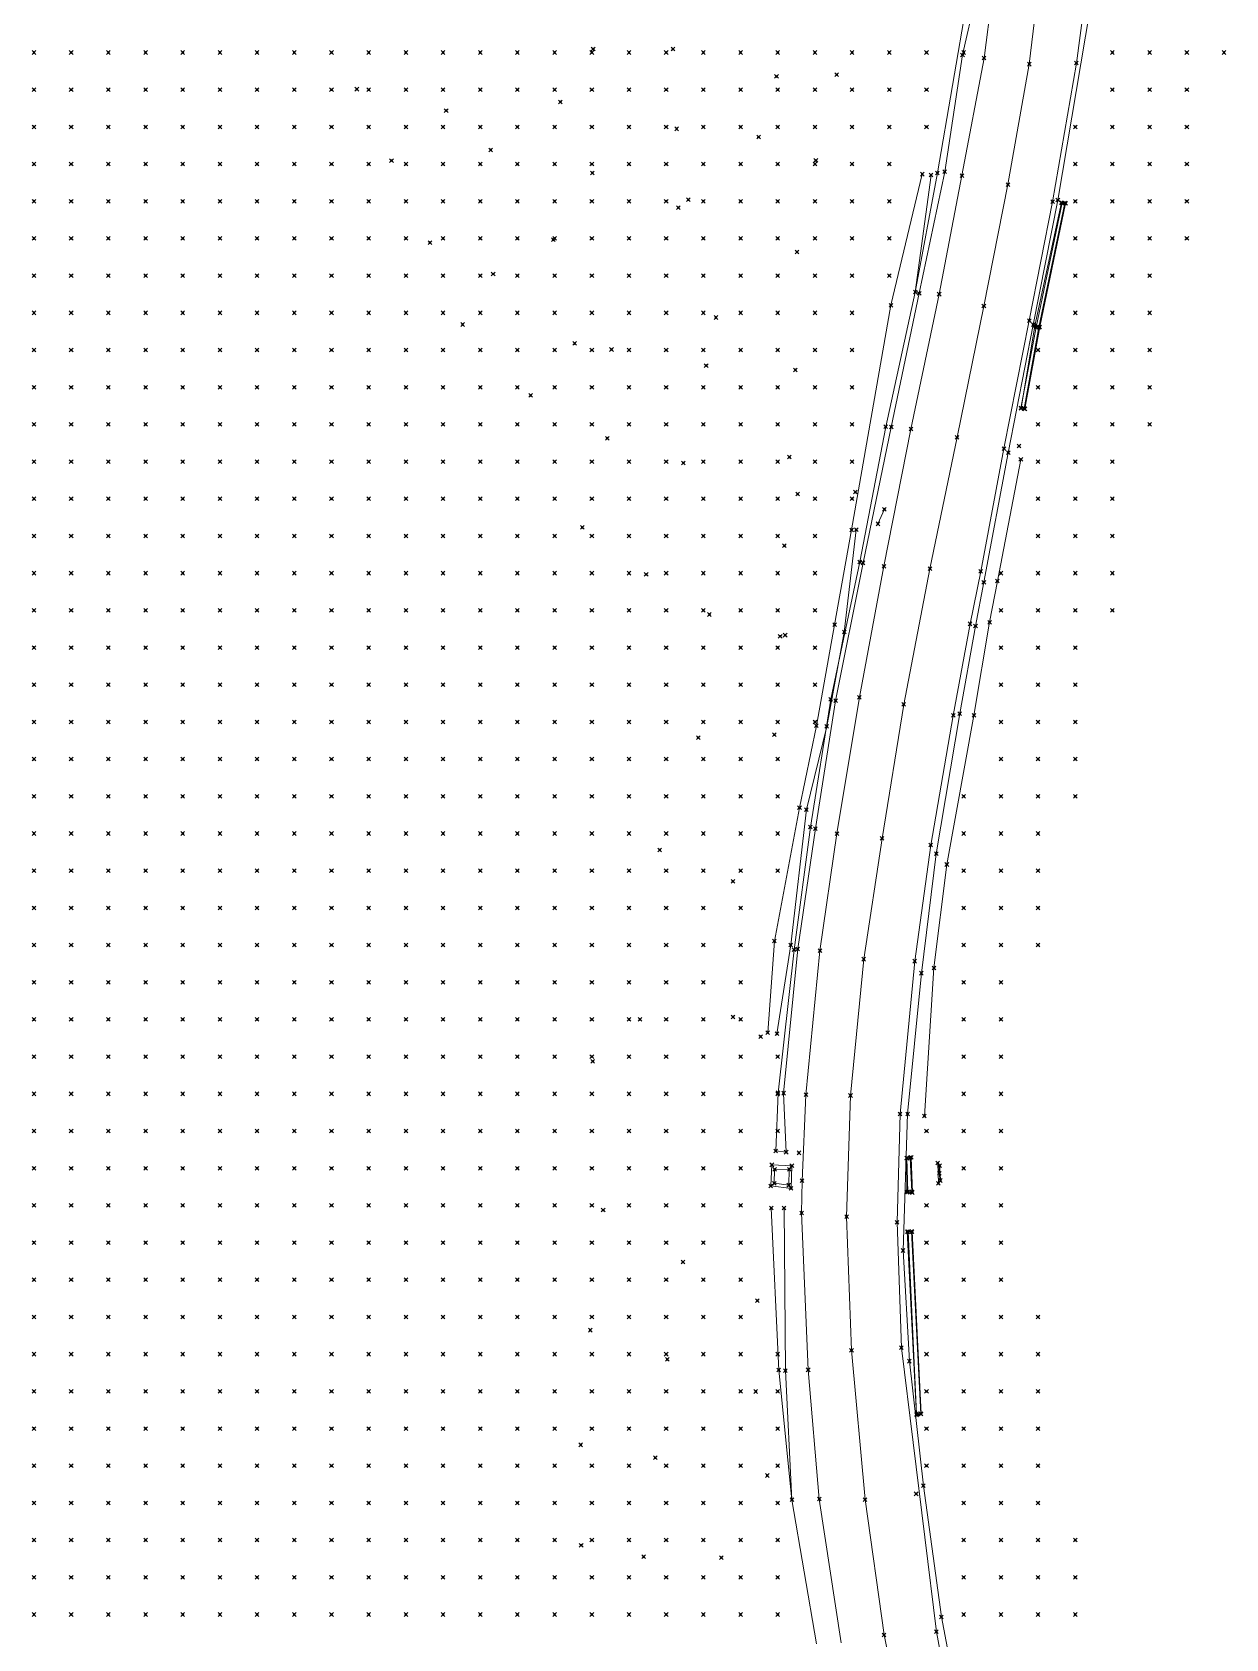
# Model space of a CAD drawing. Header units: metres. Extents: x 441556 to 446409, y 432338 to 461058.
# Drawn here: x 442328.8 to 442425.1, y 456921.1 to 457050.7 of the extents above; entities that cross this region are included whole.
import ezdxf

# ---------------------------------------------------------------- set-up
doc = ezdxf.new("R2010")
doc.units = ezdxf.units.M
doc.header["$MEASUREMENT"] = 0
doc.header["$PDMODE"] = 35
doc.header["$PDSIZE"] = 0.15
for name, color, linetype, lineweight in [('DTM-BRE-RevN_GRP_ CAROSABIL', 2, 'Continuous', 0), ('DTM-BRE-RevN_GRP_AX', 2, 'Continuous', 0), ('DTM-BRE-RevN_GRP_CAMERA CADERE JOS', 2, 'Continuous', 0), ('DTM-BRE-RevN_GRP_CAMERA CADERE SUS', 2, 'Continuous', 0), ('DTM-BRE-RevN_GRP_CANAL', 2, 'Continuous', 0), ('DTM-BRE-RevN_GRP_PARAPET BETON_JOS', 2, 'Continuous', 0), ('DTM-BRE-RevN_GRP_PARAPET BETON_SUS', 2, 'Continuous', 0), ('DTM-BRE-RevN_GRP_PARAPET METALIC', 2, 'Continuous', 0), ('DTM-BRE-RevN_GRP_TALUZ JOS', 2, 'Continuous', 0), ('DTM-BRE-RevN_GRP_TALUZ SUS', 2, 'Continuous', 0), ('DTM-BRE-RevN_YP_RevK_0YP', 1, 'Continuous', 0), ('DTM-BRE-RevN_YP_RevN', 1, 'Continuous', 30), ('DTM-NOK-RevN_LIDAR_co_lidar', 91, 'Continuous', 0), ('DTM-NOK-RevN_RTK', 32, 'Continuous', 0)]:
    doc.layers.add(name, color=color, linetype=linetype, lineweight=lineweight)

msp = doc.modelspace()

# ---------------------------------------------------------------- linework, layer by layer
at = {"layer": 'DTM-BRE-RevN_GRP_ CAROSABIL'}
for p, q in [((442407.035, 457060.173, 363.863), (442405.555, 457048.595, 363.985)), ((442413.608, 457052.63, 364.112), (442413.007, 457048.192, 364.123)), ((442405.555, 457048.595, 363.985), (442403.768, 457039.116, 363.82)), ((442413.007, 457048.192, 364.123), (442411.08, 457037.004, 364.096)), ((442403.768, 457039.116, 363.82), (442401.932, 457029.55, 363.803)), ((442411.08, 457037.004, 364.096), (442409.195, 457027.42, 364.011)), ((442401.932, 457029.55, 363.803), (442399.657, 457018.667, 364.005)), ((442409.195, 457027.42, 364.011), (442407.161, 457017.102, 363.965)), ((442399.657, 457018.667, 364.005), (442397.478, 457007.606, 363.967)), ((442407.161, 457017.102, 363.965), (442405.286, 457007.188, 363.952)), ((442397.478, 457007.606, 363.967), (442395.498, 456997.038, 363.975)), ((442405.286, 457007.188, 363.952), (442404.428, 457002.962, 363.835)), ((442404.428, 457002.962, 363.835), (442403.076, 456995.579, 363.779)), ((442395.498, 456997.038, 363.975), (442393.689, 456986.049, 364.002)), ((442403.076, 456995.579, 363.779), (442401.258, 456985.118, 363.756)), ((442393.689, 456986.049, 364.002), (442392.319, 456976.596, 364.057)), ((442401.258, 456985.118, 363.756), (442399.964, 456975.757, 363.751)), ((442392.319, 456976.596, 364.057), (442391.193, 456964.983, 364.185)), ((442399.964, 456975.757, 363.751), (442398.784, 456963.444, 363.482)), ((442391.193, 456964.983, 364.185), (442390.88, 456958.05, 364.202)), ((442398.784, 456963.444, 363.482), (442398.543, 456954.697, 363.734)), ((442390.88, 456958.05, 364.202), (442390.841, 456955.452, 364.176)), ((442390.841, 456955.452, 364.176), (442391.368, 456942.799, 364.227)), ((442398.543, 456954.697, 363.734), (442398.886, 456944.58, 363.835)), ((442398.886, 456944.58, 363.835), (442401.706, 456921.683, 363.853)), ((442391.368, 456942.799, 364.227), (442392.264, 456932.375, 364.224)), ((442392.264, 456932.375, 364.224), (442394.021, 456920.785, 364.22)), ((442401.706, 456921.683, 363.853), (442403.515, 456912.19, 363.972))]:
    msp.add_line(p, q, dxfattribs=at)
at = {"layer": 'DTM-BRE-RevN_GRP_AX'}
for p, q in [((442409.197, 457048.099, 364.135), (442410.65, 457060.142, 364.136)), ((442407.481, 457038.385, 363.94), (442409.197, 457048.099, 364.135)), ((442405.535, 457028.591, 363.943), (442407.481, 457038.385, 363.94)), ((442403.38, 457018.005, 363.985), (442405.535, 457028.591, 363.943)), ((442401.192, 457007.403, 363.909), (442403.38, 457018.005, 363.985)), ((442399.075, 456996.463, 363.866), (442401.192, 457007.403, 363.909)), ((442397.329, 456985.662, 363.856), (442399.075, 456996.463, 363.866)), ((442395.852, 456975.919, 363.971), (442397.329, 456985.662, 363.856)), ((442394.781, 456964.927, 363.99), (442395.852, 456975.919, 363.971)), ((442394.464, 456955.142, 363.997), (442394.781, 456964.927, 363.99)), ((442394.864, 456944.382, 364.022), (442394.464, 456955.142, 363.997)), ((442395.955, 456932.332, 364.105), (442394.864, 456944.382, 364.022)), ((442397.486, 456921.422, 364.096), (442395.955, 456932.332, 364.105)), ((442399.599, 456911.29, 364.085), (442397.486, 456921.422, 364.096))]:
    msp.add_line(p, q, dxfattribs=at)
at = {"layer": 'DTM-BRE-RevN_GRP_CAMERA CADERE JOS'}
for p, q in [((442388.663, 456958.961, 361.214), (442388.638, 456957.85, 361.198)), ((442389.84, 456958.972, 361.231), (442388.663, 456958.961, 361.214)), ((442389.797, 456957.694, 361.21), (442389.84, 456958.972, 361.231)), ((442388.638, 456957.85, 361.198), (442389.797, 456957.694, 361.21))]:
    msp.add_line(p, q, dxfattribs=at)
at = {"layer": 'DTM-BRE-RevN_GRP_CAMERA CADERE SUS'}
for p, q in [((442388.353, 456957.632, 363.98), (442388.438, 456959.335, 363.91)), ((442388.438, 456959.335, 363.91), (442390.052, 456959.262, 364.067)), ((442390.052, 456959.262, 364.067), (442389.991, 456957.433, 364.048)), ((442389.991, 456957.433, 364.048), (442388.353, 456957.632, 363.98))]:
    msp.add_line(p, q, dxfattribs=at)
at = {"layer": 'DTM-BRE-RevN_GRP_CANAL'}
msp.add_line((442401.823, 456959.472, 362.442), (442401.87, 456957.836, 362.484), dxfattribs=at)
at = {"layer": 'DTM-BRE-RevN_GRP_PARAPET BETON_JOS'}
for p, q in [((442409.649, 457027.002, 364.124), (442411.789, 457036.934, 364.166)), ((442412.133, 457036.873, 364.244), (442410.049, 457026.907, 364.015)), ((442411.789, 457036.934, 364.166), (442412.133, 457036.873, 364.244)), ((442408.536, 457020.344, 363.989), (442409.649, 457027.002, 364.124)), ((442410.049, 457026.907, 364.015), (442408.845, 457020.302, 363.865)), ((442408.845, 457020.302, 363.865), (442408.536, 457020.344, 363.989)), ((442399.675, 456959.932, 363.465), (442399.31, 456959.884, 363.527)), ((442399.31, 456959.884, 363.527), (442399.327, 456957.117, 363.666)), ((442399.773, 456957.101, 363.212), (442399.675, 456959.932, 363.465)), ((442399.327, 456957.117, 363.666), (442399.773, 456957.101, 363.212)), ((442399.752, 456953.948, 363.525), (442399.358, 456953.949, 363.834)), ((442399.358, 456953.949, 363.834), (442400.117, 456939.156, 363.867)), ((442400.474, 456939.244, 363.916), (442399.752, 456953.948, 363.525)), ((442400.117, 456939.156, 363.867), (442400.474, 456939.244, 363.916))]:
    msp.add_line(p, q, dxfattribs=at)
at = {"layer": 'DTM-BRE-RevN_GRP_PARAPET BETON_SUS'}
for p, q in [((442411.841, 457036.914, 364.448), (442409.755, 457026.879, 364.351)), ((442409.973, 457026.88, 364.317), (442412.059, 457036.898, 364.435)), ((442412.059, 457036.898, 364.435), (442411.841, 457036.914, 364.448)), ((442409.755, 457026.879, 364.351), (442408.524, 457020.362, 364.166)), ((442408.791, 457020.317, 364.162), (442409.973, 457026.88, 364.317)), ((442408.524, 457020.362, 364.166), (442408.791, 457020.317, 364.162)), ((442399.324, 456959.869, 364.077), (442399.588, 456959.901, 364.018)), ((442399.398, 456957.151, 364.119), (442399.324, 456959.869, 364.077)), ((442399.588, 456959.901, 364.018), (442399.721, 456957.179, 364.17)), ((442399.721, 456957.179, 364.17), (442399.398, 456957.151, 364.119)), ((442399.708, 456953.958, 364.049), (442399.439, 456953.93, 364.107)), ((442399.439, 456953.93, 364.107), (442400.108, 456939.25, 364.075)), ((442400.454, 456939.251, 364.079), (442399.708, 456953.958, 364.049)), ((442400.108, 456939.25, 364.075), (442400.454, 456939.251, 364.079))]:
    msp.add_line(p, q, dxfattribs=at)
at = {"layer": 'DTM-BRE-RevN_GRP_PARAPET METALIC'}
for p, q in [((442414.101, 457052.595, 364.076), (442411.506, 457037.138, 364.115)), ((442411.506, 457037.138, 364.115), (442409.519, 457027.09, 364.033)), ((442409.519, 457027.09, 364.033), (442407.502, 457016.766, 363.98)), ((442407.502, 457016.766, 363.98), (442405.536, 457006.312, 363.91)), ((442405.536, 457006.312, 363.91), (442404.865, 457002.786, 363.849)), ((442404.865, 457002.786, 363.849), (442403.59, 456995.72, 363.764)), ((442403.59, 456995.72, 363.764), (442401.697, 456984.421, 363.663)), ((442401.697, 456984.421, 363.663), (442400.499, 456974.791, 363.689)), ((442400.499, 456974.791, 363.689), (442399.385, 456963.442, 363.544)), ((442399.385, 456963.442, 363.544), (442399.018, 456952.425, 363.729)), ((442399.018, 456952.425, 363.729), (442399.528, 456943.5, 363.812)), ((442399.528, 456943.5, 363.812), (442400.657, 456933.451, 363.936)), ((442400.657, 456933.451, 363.936), (442402.11, 456922.871, 363.961)), ((442402.11, 456922.871, 363.961), (442405.898, 456903.23, 363.888))]:
    msp.add_line(p, q, dxfattribs=at)
at = {"layer": 'DTM-BRE-RevN_GRP_TALUZ JOS'}
for p, q in [((442396.995, 457011.031, 363.509), (442397.521, 457012.209, 363.42)), ((442394.278, 457002.302, 363.943), (442395.247, 457010.556, 364.089)), ((442392.871, 456994.691, 363.756), (442394.278, 457002.302, 363.943)), ((442391.227, 456987.983, 364.019), (442392.871, 456994.691, 363.756)), ((442389.967, 456977.064, 364.044), (442391.227, 456987.983, 364.019)), ((442388.854, 456969.902, 364.169), (442389.967, 456977.064, 364.044))]:
    msp.add_line(p, q, dxfattribs=at)
at = {"layer": 'DTM-BRE-RevN_GRP_TALUZ SUS'}
for p, q in [((442400.575, 457039.23, 364.68), (442398.042, 457028.655, 364.796)), ((442398.042, 457028.655, 364.796), (442394.866, 457010.539, 364.594)), ((442406.635, 457006.417, 363.782), (442408.52, 457016.224, 363.895)), ((442394.866, 457010.539, 364.594), (442393.498, 457002.891, 364.533)), ((442405.998, 457003.09, 364.109), (442406.635, 457006.417, 363.782)), ((442393.498, 457002.891, 364.533), (442392.032, 456994.743, 364.746)), ((442404.739, 456995.582, 363.708), (442405.998, 457003.09, 364.109)), ((442402.553, 456983.553, 363.62), (442404.739, 456995.582, 363.708)), ((442392.032, 456994.743, 364.746), (442390.668, 456988.127, 364.614)), ((442390.668, 456988.127, 364.614), (442388.645, 456977.383, 364.758)), ((442401.516, 456975.216, 363.562), (442402.553, 456983.553, 363.62)), ((442388.645, 456977.383, 364.758), (442388.102, 456969.999, 364.714)), ((442400.747, 456963.268, 363.526), (442401.516, 456975.216, 363.562))]:
    msp.add_line(p, q, dxfattribs=at)
at = {"layer": 'DTM-BRE-RevN_YP_RevK_0YP'}
for p, q in [((442401.795, 457039.329, 363.835), (442404.379, 457054.304, 364.319)), ((442405.069, 457054.325, 363.551), (442403.814, 457048.84, 363.881)), ((442403.814, 457048.84, 363.881), (442402.38, 457039.425, 363.19)), ((442400.007, 457029.725, 364.119), (442401.795, 457039.329, 363.835)), ((442400.007, 457029.725, 364.119), (442401.278, 457039.157, 364.017)), ((442402.38, 457039.425, 363.19), (442400.32, 457029.623, 363.539)), ((442397.622, 457018.854, 364.123), (442400.007, 457029.725, 364.119)), ((442400.32, 457029.623, 363.539), (442398.073, 457018.831, 363.613)), ((442395.528, 457007.955, 364.132), (442397.622, 457018.854, 364.123)), ((442398.073, 457018.831, 363.613), (442395.793, 457007.884, 363.636)), ((442393.193, 456996.879, 364.261), (442395.528, 457007.955, 364.132)), ((442395.793, 457007.884, 363.636), (442393.579, 456996.757, 363.633)), ((442391.543, 456986.576, 363.997), (442393.193, 456996.879, 364.261)), ((442393.579, 456996.757, 363.633), (442391.952, 456986.454, 363.537)), ((442390.232, 456976.676, 364.047), (442391.543, 456986.576, 363.997)), ((442391.952, 456986.454, 363.537), (442390.525, 456976.746, 363.665)), ((442388.945, 456965.152, 364.02), (442390.232, 456976.676, 364.047)), ((442390.525, 456976.746, 363.665), (442389.385, 456965.111, 363.512)), ((442388.75, 456960.452, 363.707), (442388.945, 456965.152, 364.02)), ((442389.385, 456965.111, 363.512), (442389.592, 456960.357, 363.452)), ((442389.592, 456960.357, 363.452), (442388.75, 456960.452, 363.707)), ((442388.991, 456942.785, 364.074), (442388.388, 456955.848, 363.599)), ((442389.42, 456955.842, 363.344), (442389.534, 456942.739, 363.685)), ((442390.056, 456932.322, 364.101), (442388.991, 456942.785, 364.074)), ((442389.534, 456942.739, 363.685), (442390.056, 456932.322, 364.101)), ((442390.056, 456932.322, 364.101), (442392.034, 456920.705, 364.28))]:
    msp.add_line(p, q, dxfattribs=at)
at = {"layer": 'DTM-BRE-RevN_YP_RevN', "elevation": 360.154, "flags": 128}
msp.add_lwpolyline([(442401.964, 456959.267), (442401.947, 456958.645), (442402.029, 456958.069)], dxfattribs=at)
at = {"layer": 'DTM-NOK-RevN_LIDAR_co_lidar'}
for p in [(442328.928, 457049.041, 387.963), (442331.928, 457049.041, 386.636), (442334.927, 457049.041, 385.709), (442337.926, 457049.041, 385.001), (442340.926, 457049.041, 384.124), (442343.925, 457049.041, 383.403), (442346.924, 457049.041, 382.799), (442349.924, 457049.041, 381.93), (442352.923, 457049.041, 380.797), (442355.922, 457049.041, 380.097), (442358.922, 457049.041, 379.243), (442361.921, 457049.041, 378.422), (442364.921, 457049.041, 377.562), (442367.92, 457049.041, 376.635), (442370.919, 457049.041, 375.868), (442373.919, 457049.041, 375.233), (442376.918, 457049.041, 374.577), (442379.917, 457049.041, 373.822), (442382.917, 457049.041, 372.999), (442385.916, 457049.041, 372.112), (442388.915, 457049.041, 371.06), (442391.915, 457049.041, 370.097), (442394.914, 457049.041, 369.36), (442397.913, 457049.041, 368.259), (442400.913, 457049.041, 366.239), (442403.912, 457049.041, 364.414), (442415.909, 457049.041, 363.253), (442418.909, 457049.041, 361.226), (442421.908, 457049.041, 359.871), (442424.907, 457049.041, 359.567), (442328.928, 457046.042, 388.455), (442331.928, 457046.042, 386.454), (442334.927, 457046.042, 385.507), (442337.926, 457046.042, 384.597), (442340.926, 457046.042, 383.738), (442343.925, 457046.042, 382.991), (442346.924, 457046.042, 382.448), (442349.924, 457046.042, 381.581), (442352.923, 457046.042, 380.595), (442355.922, 457046.042, 379.738), (442358.922, 457046.042, 378.897), (442361.921, 457046.042, 378.179), (442364.921, 457046.042, 377.384), (442367.92, 457046.042, 376.448), (442370.919, 457046.042, 375.616), (442373.919, 457046.042, 374.906), (442376.918, 457046.042, 374.258), (442379.917, 457046.042, 373.55), (442382.917, 457046.042, 372.656), (442385.916, 457046.042, 371.713), (442388.915, 457046.042, 370.803), (442391.915, 457046.042, 369.854), (442394.914, 457046.042, 368.929), (442397.913, 457046.042, 367.63), (442400.913, 457046.042, 365.739), (442415.909, 457046.042, 363.025), (442418.909, 457046.042, 361.275), (442421.908, 457046.042, 359.668), (442328.928, 457043.043, 388.42), (442331.928, 457043.043, 386.591), (442334.927, 457043.043, 385.404), (442337.926, 457043.043, 384.251), (442340.926, 457043.043, 383.258), (442343.925, 457043.043, 382.411), (442346.924, 457043.043, 382), (442349.924, 457043.043, 381.345), (442352.923, 457043.043, 380.471), (442355.922, 457043.043, 379.564), (442358.922, 457043.043, 378.685), (442361.921, 457043.043, 377.937), (442364.921, 457043.043, 377.145), (442367.92, 457043.043, 376.296), (442370.919, 457043.043, 375.496), (442373.919, 457043.043, 374.762), (442376.918, 457043.043, 374.06), (442379.917, 457043.043, 373.242), (442382.917, 457043.043, 372.276), (442385.916, 457043.043, 371.391), (442388.915, 457043.043, 370.594), (442391.915, 457043.043, 369.666), (442394.914, 457043.043, 368.509), (442397.913, 457043.043, 366.991), (442400.913, 457043.043, 365.194), (442412.91, 457043.043, 364.237), (442415.909, 457043.043, 362.849), (442418.909, 457043.043, 361.222), (442421.908, 457043.043, 359.477), (442328.928, 457040.043, 388.804), (442331.928, 457040.043, 386.682), (442334.927, 457040.043, 385.201), (442337.926, 457040.043, 383.943), (442340.926, 457040.043, 382.914), (442343.925, 457040.043, 382.029), (442346.924, 457040.043, 381.486), (442349.924, 457040.043, 380.904), (442352.923, 457040.043, 380.126), (442355.922, 457040.043, 379.302), (442358.922, 457040.043, 378.447), (442361.921, 457040.043, 377.649), (442364.921, 457040.043, 376.843), (442367.92, 457040.043, 376.084), (442370.919, 457040.043, 375.364), (442373.919, 457040.043, 374.626), (442376.918, 457040.043, 373.857), (442379.917, 457040.043, 372.994), (442382.917, 457040.043, 372.12), (442385.916, 457040.043, 371.294), (442388.915, 457040.043, 370.363), (442391.915, 457040.043, 369.424), (442394.914, 457040.043, 368.164), (442397.913, 457040.043, 366.527), (442412.91, 457040.043, 364.205), (442415.909, 457040.043, 362.856), (442418.909, 457040.043, 361.109), (442421.908, 457040.043, 359.341), (442328.928, 457037.044, 389.345), (442331.928, 457037.044, 387.168), (442334.927, 457037.044, 385.081), (442337.926, 457037.044, 383.74), (442340.926, 457037.044, 382.753), (442343.925, 457037.044, 381.776), (442346.924, 457037.044, 381.019), (442349.924, 457037.044, 380.378), (442352.923, 457037.044, 379.619), (442355.922, 457037.044, 378.802), (442358.922, 457037.044, 378.084), (442361.921, 457037.044, 377.315), (442364.921, 457037.044, 376.535), (442367.92, 457037.044, 375.826), (442370.919, 457037.044, 375.145), (442373.919, 457037.044, 374.39), (442376.918, 457037.044, 373.579), (442379.917, 457037.044, 372.757), (442382.917, 457037.044, 371.985), (442385.916, 457037.044, 371.218), (442388.915, 457037.044, 370.298), (442391.915, 457037.044, 369.342), (442394.914, 457037.044, 368.133), (442397.913, 457037.044, 366.322), (442412.91, 457037.044, 364.05), (442415.909, 457037.044, 362.751), (442418.909, 457037.044, 360.697), (442421.908, 457037.044, 359.206), (442328.928, 457034.045, 389.076), (442331.928, 457034.045, 387.416), (442334.927, 457034.045, 385.197), (442337.926, 457034.045, 383.594), (442340.926, 457034.045, 382.417), (442343.925, 457034.045, 381.285), (442346.924, 457034.045, 380.425), (442349.924, 457034.045, 379.818), (442352.923, 457034.045, 379.188), (442355.922, 457034.045, 378.524), (442358.922, 457034.045, 377.843), (442361.921, 457034.045, 377.03), (442364.921, 457034.045, 376.273), (442367.92, 457034.045, 375.543), (442370.919, 457034.045, 374.844), (442373.919, 457034.045, 374.132), (442376.918, 457034.045, 373.348), (442379.917, 457034.045, 372.527), (442382.917, 457034.045, 371.761), (442385.916, 457034.045, 371.048), (442388.915, 457034.045, 370.256), (442391.915, 457034.045, 369.376), (442394.914, 457034.045, 368.247), (442397.913, 457034.045, 366.247), (442412.91, 457034.045, 363.747), (442415.909, 457034.045, 362.229), (442418.909, 457034.045, 359.931), (442421.908, 457034.045, 359.038), (442328.928, 457031.045, 388.916), (442331.928, 457031.045, 386.993), (442334.927, 457031.045, 385.243), (442337.926, 457031.045, 383.39), (442340.926, 457031.045, 382.015), (442343.925, 457031.045, 380.755), (442346.924, 457031.045, 379.829), (442349.924, 457031.045, 379.203), (442352.923, 457031.045, 378.698), (442355.922, 457031.045, 378.219), (442358.922, 457031.045, 377.53), (442361.921, 457031.045, 376.766), (442364.921, 457031.045, 376.071), (442367.92, 457031.045, 375.289), (442370.919, 457031.045, 374.533), (442373.919, 457031.045, 373.867), (442376.918, 457031.045, 373.162), (442379.917, 457031.045, 372.383), (442382.917, 457031.045, 371.613), (442385.916, 457031.045, 370.846), (442388.915, 457031.045, 370.042), (442391.915, 457031.045, 369.282), (442394.914, 457031.045, 368.213), (442397.913, 457031.045, 366.074), (442412.91, 457031.045, 363.278), (442415.909, 457031.045, 361.395), (442418.909, 457031.045, 359.377), (442328.928, 457028.046, 389.216), (442331.928, 457028.046, 386.921), (442334.927, 457028.046, 385.124), (442337.926, 457028.046, 383.196), (442340.926, 457028.046, 381.785), (442343.925, 457028.046, 380.316), (442346.924, 457028.046, 379.485), (442349.924, 457028.046, 378.73), (442352.923, 457028.046, 378.106), (442355.922, 457028.046, 377.499), (442358.922, 457028.046, 376.885), (442361.921, 457028.046, 376.363), (442364.921, 457028.046, 375.813), (442367.92, 457028.046, 375.048), (442370.919, 457028.046, 374.237), (442373.919, 457028.046, 373.563), (442376.918, 457028.046, 372.912), (442379.917, 457028.046, 372.186), (442382.917, 457028.046, 371.41), (442385.916, 457028.046, 370.589), (442388.915, 457028.046, 369.797), (442391.915, 457028.046, 369.04), (442394.914, 457028.046, 367.875), (442412.91, 457028.046, 362.75), (442415.909, 457028.046, 360.689), (442418.909, 457028.046, 359.156), (442328.928, 457025.047, 389.011), (442331.928, 457025.047, 386.958), (442334.927, 457025.047, 385.097), (442337.926, 457025.047, 383.048), (442340.926, 457025.047, 381.617), (442343.925, 457025.047, 379.846), (442346.924, 457025.047, 379.125), (442349.924, 457025.047, 378.293), (442352.923, 457025.047, 377.593), (442355.922, 457025.047, 376.977), (442358.922, 457025.047, 376.346), (442361.921, 457025.047, 375.916), (442364.921, 457025.047, 375.462), (442367.92, 457025.047, 374.8), (442370.919, 457025.047, 373.978), (442373.919, 457025.047, 373.261), (442376.918, 457025.047, 372.627), (442379.917, 457025.047, 371.91), (442382.917, 457025.047, 371.134), (442385.916, 457025.047, 370.358), (442388.915, 457025.047, 369.59), (442391.915, 457025.047, 368.686), (442394.914, 457025.047, 367.148), (442409.911, 457025.047, 363.964), (442412.91, 457025.047, 362.27), (442415.909, 457025.047, 360.108), (442418.909, 457025.047, 358.878), (442328.928, 457022.047, 388.416), (442331.928, 457022.047, 386.871), (442334.927, 457022.047, 384.988), (442337.926, 457022.047, 382.887), (442340.926, 457022.047, 381.393), (442343.925, 457022.047, 379.448), (442346.924, 457022.047, 378.631), (442349.924, 457022.047, 377.833), (442352.923, 457022.047, 377.102), (442355.922, 457022.047, 376.442), (442358.922, 457022.047, 375.923), (442361.921, 457022.047, 375.595), (442364.921, 457022.047, 375.076), (442367.92, 457022.047, 374.448), (442370.919, 457022.047, 373.761), (442373.919, 457022.047, 373.069), (442376.918, 457022.047, 372.424), (442379.917, 457022.047, 371.73), (442382.917, 457022.047, 370.933), (442385.916, 457022.047, 370.158), (442388.915, 457022.047, 369.4), (442391.915, 457022.047, 368.246), (442394.914, 457022.047, 366.378), (442409.911, 457022.047, 363.636), (442412.91, 457022.047, 361.676), (442415.909, 457022.047, 359.475), (442418.909, 457022.047, 358.621), (442328.928, 457019.048, 387.584), (442331.928, 457019.048, 386.163), (442334.927, 457019.048, 384.498), (442337.926, 457019.048, 382.702), (442340.926, 457019.048, 380.822), (442343.925, 457019.048, 379.443), (442346.924, 457019.048, 378.482), (442349.924, 457019.048, 377.634), (442352.923, 457019.048, 376.949), (442355.922, 457019.048, 376.128), (442358.922, 457019.048, 375.658), (442361.921, 457019.048, 375.314), (442364.921, 457019.048, 374.67), (442367.92, 457019.048, 374.042), (442370.919, 457019.048, 373.429), (442373.919, 457019.048, 372.804), (442376.918, 457019.048, 372.184), (442379.917, 457019.048, 371.467), (442382.917, 457019.048, 370.628), (442385.916, 457019.048, 369.774), (442388.915, 457019.048, 368.855), (442391.915, 457019.048, 367.516), (442394.914, 457019.048, 365.82), (442409.911, 457019.048, 363.539), (442412.91, 457019.048, 361.418), (442415.909, 457019.048, 359.151), (442418.909, 457019.048, 358.495), (442328.928, 457016.048, 386.871), (442331.928, 457016.048, 385.458), (442334.927, 457016.048, 383.904), (442337.926, 457016.048, 382.275), (442340.926, 457016.048, 380.814), (442343.925, 457016.048, 379.47), (442346.924, 457016.048, 378.473), (442349.924, 457016.048, 377.641), (442352.923, 457016.048, 376.817), (442355.922, 457016.048, 375.855), (442358.922, 457016.048, 375.529), (442361.921, 457016.048, 375.145), (442364.921, 457016.048, 374.313), (442367.92, 457016.048, 373.624), (442370.919, 457016.048, 373.01), (442373.919, 457016.048, 372.421), (442376.918, 457016.048, 371.898), (442379.917, 457016.048, 371.235), (442382.917, 457016.048, 370.255), (442385.916, 457016.048, 369.043), (442388.915, 457016.048, 367.847), (442391.915, 457016.048, 366.632), (442394.914, 457016.048, 365.266), (442409.911, 457016.048, 363.373), (442412.91, 457016.048, 361.113), (442415.909, 457016.048, 358.88), (442328.928, 457013.049, 386.128), (442331.928, 457013.049, 384.69), (442334.927, 457013.049, 383.349), (442337.926, 457013.049, 381.843), (442340.926, 457013.049, 380.683), (442343.925, 457013.049, 379.432), (442346.924, 457013.049, 378.536), (442349.924, 457013.049, 377.532), (442352.923, 457013.049, 376.635), (442355.922, 457013.049, 375.862), (442358.922, 457013.049, 375.392), (442361.921, 457013.049, 375.081), (442364.921, 457013.049, 374.263), (442367.92, 457013.049, 373.253), (442370.919, 457013.049, 372.518), (442373.919, 457013.049, 372.026), (442376.918, 457013.049, 371.555), (442379.917, 457013.049, 370.884), (442382.917, 457013.049, 369.741), (442385.916, 457013.049, 368.177), (442388.915, 457013.049, 366.85), (442391.915, 457013.049, 366.071), (442394.914, 457013.049, 365.105), (442409.911, 457013.049, 362.608), (442412.91, 457013.049, 360.935), (442415.909, 457013.049, 358.598), (442328.928, 457010.05, 385.999), (442331.928, 457010.05, 384.617), (442334.927, 457010.05, 383.228), (442337.926, 457010.05, 381.843), (442340.926, 457010.05, 380.636), (442343.925, 457010.05, 379.612), (442346.924, 457010.05, 378.434), (442349.924, 457010.05, 377.173), (442352.923, 457010.05, 376.337), (442355.922, 457010.05, 375.708), (442358.922, 457010.05, 375.052), (442361.921, 457010.05, 374.113), (442364.921, 457010.05, 373.285), (442367.92, 457010.05, 372.447), (442370.919, 457010.05, 371.86), (442373.919, 457010.05, 371.492), (442376.918, 457010.05, 371.08), (442379.917, 457010.05, 370.456), (442382.917, 457010.05, 369.218), (442385.916, 457010.05, 367.597), (442388.915, 457010.05, 366.571), (442391.915, 457010.05, 365.835), (442409.911, 457010.05, 362.083), (442412.91, 457010.05, 360.217), (442415.909, 457010.05, 358.347), (442328.928, 457007.05, 385.728), (442331.928, 457007.05, 384.514), (442334.927, 457007.05, 383.373), (442337.926, 457007.05, 382.05), (442340.926, 457007.05, 380.694), (442343.925, 457007.05, 379.25), (442346.924, 457007.05, 378.311), (442349.924, 457007.05, 377.152), (442352.923, 457007.05, 376.064), (442355.922, 457007.05, 375.337), (442358.922, 457007.05, 374.545), (442361.921, 457007.05, 373.822), (442364.921, 457007.05, 372.921), (442367.92, 457007.05, 371.989), (442370.919, 457007.05, 371.333), (442373.919, 457007.05, 370.862), (442376.918, 457007.05, 370.468), (442379.917, 457007.05, 369.895), (442382.917, 457007.05, 368.694), (442385.916, 457007.05, 367.256), (442388.915, 457007.05, 366.406), (442391.915, 457007.05, 365.67), (442406.911, 457007.05, 363.378), (442409.911, 457007.05, 361.319), (442412.91, 457007.05, 359.051), (442415.909, 457007.05, 358.026), (442328.928, 457004.051, 385.568), (442331.928, 457004.051, 384.441), (442334.927, 457004.051, 383.352), (442337.926, 457004.051, 382.186), (442340.926, 457004.051, 380.713), (442343.925, 457004.051, 379.393), (442346.924, 457004.051, 377.923), (442349.924, 457004.051, 376.811), (442352.923, 457004.051, 375.636), (442355.922, 457004.051, 375.125), (442358.922, 457004.051, 374.111), (442361.921, 457004.051, 373.458), (442364.921, 457004.051, 372.672), (442367.92, 457004.051, 371.727), (442370.919, 457004.051, 370.876), (442373.919, 457004.051, 370.248), (442376.918, 457004.051, 369.857), (442379.917, 457004.051, 369.306), (442382.917, 457004.051, 368.147), (442385.916, 457004.051, 366.875), (442388.915, 457004.051, 366.179), (442391.915, 457004.051, 365.435), (442406.911, 457004.051, 362.765), (442409.911, 457004.051, 360.712), (442412.91, 457004.051, 358.514), (442415.909, 457004.051, 357.901), (442328.928, 457001.052, 385.294), (442331.928, 457001.052, 384.293), (442334.927, 457001.052, 383.178), (442337.926, 457001.052, 381.783), (442340.926, 457001.052, 380.435), (442343.925, 457001.052, 379.246), (442346.924, 457001.052, 377.758), (442349.924, 457001.052, 376.261), (442352.923, 457001.052, 375.194), (442355.922, 457001.052, 374.374), (442358.922, 457001.052, 373.511), (442361.921, 457001.052, 372.11), (442364.921, 457001.052, 371.724), (442367.92, 457001.052, 371.135), (442370.919, 457001.052, 370.359), (442373.919, 457001.052, 369.642), (442376.918, 457001.052, 369.147), (442379.917, 457001.052, 368.673), (442382.917, 457001.052, 367.647), (442385.916, 457001.052, 366.584), (442388.915, 457001.052, 366.046), (442391.915, 457001.052, 365.295), (442406.911, 457001.052, 362.185), (442409.911, 457001.052, 359.821), (442412.91, 457001.052, 358.164), (442328.928, 456998.052, 384.131), (442331.928, 456998.052, 382.841), (442334.927, 456998.052, 381.877), (442337.926, 456998.052, 380.802), (442340.926, 456998.052, 379.839), (442343.925, 456998.052, 378.742), (442346.924, 456998.052, 377.14), (442349.924, 456998.052, 375.816), (442352.923, 456998.052, 374.746), (442355.922, 456998.052, 373.899), (442358.922, 456998.052, 373.028), (442361.921, 456998.052, 371.982), (442364.921, 456998.052, 371.225), (442367.92, 456998.052, 370.552), (442370.919, 456998.052, 369.903), (442373.919, 456998.052, 369.197), (442376.918, 456998.052, 368.648), (442379.917, 456998.052, 368.213), (442382.917, 456998.052, 367.505), (442385.916, 456998.052, 366.744), (442388.915, 456998.052, 366.168), (442391.915, 456998.052, 365.317), (442406.911, 456998.052, 361.564), (442409.911, 456998.052, 359.279), (442412.91, 456998.052, 358.015), (442328.928, 456995.053, 384.566), (442331.928, 456995.053, 382.514), (442334.927, 456995.053, 380.872), (442337.926, 456995.053, 379.322), (442340.926, 456995.053, 378.385), (442343.925, 456995.053, 377.271), (442346.924, 456995.053, 376.463), (442349.924, 456995.053, 375.194), (442352.923, 456995.053, 374.215), (442355.922, 456995.053, 373.458), (442358.922, 456995.053, 372.707), (442361.921, 456995.053, 371.876), (442364.921, 456995.053, 371.098), (442367.92, 456995.053, 370.321), (442370.919, 456995.053, 369.596), (442373.919, 456995.053, 368.908), (442376.918, 456995.053, 368.334), (442379.917, 456995.053, 367.906), (442382.917, 456995.053, 367.429), (442385.916, 456995.053, 366.844), (442388.915, 456995.053, 366.151), (442391.915, 456995.053, 365.134), (442406.911, 456995.053, 361.245), (442409.911, 456995.053, 358.845), (442412.91, 456995.053, 357.978), (442328.928, 456992.054, 385.866), (442331.928, 456992.054, 383.194), (442334.927, 456992.054, 381.123), (442337.926, 456992.054, 379.58), (442340.926, 456992.054, 378.515), (442343.925, 456992.054, 377.03), (442346.924, 456992.054, 375.953), (442349.924, 456992.054, 374.942), (442352.923, 456992.054, 374.116), (442355.922, 456992.054, 373.255), (442358.922, 456992.054, 372.346), (442361.921, 456992.054, 371.773), (442364.921, 456992.054, 371.196), (442367.92, 456992.054, 370.362), (442370.919, 456992.054, 369.471), (442373.919, 456992.054, 368.668), (442376.918, 456992.054, 368.053), (442379.917, 456992.054, 367.612), (442382.917, 456992.054, 367.177), (442385.916, 456992.054, 366.636), (442388.915, 456992.054, 365.857), (442406.911, 456992.054, 361.136), (442409.911, 456992.054, 358.407), (442412.91, 456992.054, 357.989), (442328.928, 456989.054, 386.84), (442331.928, 456989.054, 384.228), (442334.927, 456989.054, 382.489), (442337.926, 456989.054, 380.972), (442340.926, 456989.054, 379.486), (442343.925, 456989.054, 378.086), (442346.924, 456989.054, 376.69), (442349.924, 456989.054, 375.36), (442352.923, 456989.054, 374.286), (442355.922, 456989.054, 373.014), (442358.922, 456989.054, 372.119), (442361.921, 456989.054, 371.443), (442364.921, 456989.054, 370.961), (442367.92, 456989.054, 370.453), (442370.919, 456989.054, 369.78), (442373.919, 456989.054, 368.813), (442376.918, 456989.054, 367.905), (442379.917, 456989.054, 367.368), (442382.917, 456989.054, 366.994), (442385.916, 456989.054, 366.506), (442388.915, 456989.054, 365.607), (442403.912, 456989.054, 363.184), (442406.911, 456989.054, 360.487), (442409.911, 456989.054, 358.315), (442412.91, 456989.054, 357.818), (442328.928, 456986.055, 387.264), (442331.928, 456986.055, 385.076), (442334.927, 456986.055, 383.375), (442337.926, 456986.055, 381.79), (442340.926, 456986.055, 380.307), (442343.925, 456986.055, 378.92), (442346.924, 456986.055, 377.144), (442349.924, 456986.055, 375.608), (442352.923, 456986.055, 374.275), (442355.922, 456986.055, 372.845), (442358.922, 456986.055, 371.8), (442361.921, 456986.055, 370.937), (442364.921, 456986.055, 370.404), (442367.92, 456986.055, 369.965), (442370.919, 456986.055, 369.356), (442373.919, 456986.055, 368.768), (442376.918, 456986.055, 368.066), (442379.917, 456986.055, 367.321), (442382.917, 456986.055, 366.824), (442385.916, 456986.055, 366.334), (442388.915, 456986.055, 365.466), (442403.912, 456986.055, 362.864), (442406.911, 456986.055, 359.865), (442409.911, 456986.055, 358.343), (442328.928, 456983.056, 387.818), (442331.928, 456983.056, 385.704), (442334.927, 456983.056, 384.086), (442337.926, 456983.056, 382.564), (442340.926, 456983.056, 381.175), (442343.925, 456983.056, 379.578), (442346.924, 456983.056, 377.772), (442349.924, 456983.056, 375.903), (442352.923, 456983.056, 374.274), (442355.922, 456983.056, 372.617), (442358.922, 456983.056, 371.428), (442361.921, 456983.056, 370.442), (442364.921, 456983.056, 369.857), (442367.92, 456983.056, 369.418), (442370.919, 456983.056, 368.856), (442373.919, 456983.056, 368.388), (442376.918, 456983.056, 367.875), (442379.917, 456983.056, 367.203), (442382.917, 456983.056, 366.596), (442385.916, 456983.056, 366.039), (442388.915, 456983.056, 365.28), (442403.912, 456983.056, 362.315), (442406.911, 456983.056, 359.353), (442409.911, 456983.056, 358.425), (442328.928, 456980.056, 388.73), (442331.928, 456980.056, 386.612), (442334.927, 456980.056, 384.929), (442337.926, 456980.056, 383.505), (442340.926, 456980.056, 381.816), (442343.925, 456980.056, 379.814), (442346.924, 456980.056, 377.874), (442349.924, 456980.056, 376.105), (442352.923, 456980.056, 374.111), (442355.922, 456980.056, 372.315), (442358.922, 456980.056, 371.045), (442361.921, 456980.056, 369.911), (442364.921, 456980.056, 369.19), (442367.92, 456980.056, 368.857), (442370.919, 456980.056, 368.534), (442373.919, 456980.056, 368.026), (442376.918, 456980.056, 367.456), (442379.917, 456980.056, 366.948), (442382.917, 456980.056, 366.41), (442385.916, 456980.056, 365.824), (442403.912, 456980.056, 361.814), (442406.911, 456980.056, 359.011), (442409.911, 456980.056, 358.615), (442328.928, 456977.057, 389.662), (442331.928, 456977.057, 387.637), (442334.927, 456977.057, 385.755), (442337.926, 456977.057, 384.111), (442340.926, 456977.057, 381.982), (442343.925, 456977.057, 379.71), (442346.924, 456977.057, 377.576), (442349.924, 456977.057, 376.015), (442352.923, 456977.057, 373.916), (442355.922, 456977.057, 372.241), (442358.922, 456977.057, 370.968), (442361.921, 456977.057, 369.712), (442364.921, 456977.057, 368.825), (442367.92, 456977.057, 368.352), (442370.919, 456977.057, 368.07), (442373.919, 456977.057, 367.649), (442376.918, 456977.057, 367.095), (442379.917, 456977.057, 366.636), (442382.917, 456977.057, 366.209), (442385.916, 456977.057, 365.661), (442403.912, 456977.057, 361.474), (442406.911, 456977.057, 359.079), (442409.911, 456977.057, 358.874), (442328.928, 456974.058, 390.561), (442331.928, 456974.058, 388.322), (442334.927, 456974.058, 386.285), (442337.926, 456974.058, 384.294), (442340.926, 456974.058, 382.132), (442343.925, 456974.058, 379.558), (442346.924, 456974.058, 377.472), (442349.924, 456974.058, 375.82), (442352.923, 456974.058, 373.888), (442355.922, 456974.058, 372.331), (442358.922, 456974.058, 371.136), (442361.921, 456974.058, 369.702), (442364.921, 456974.058, 368.775), (442367.92, 456974.058, 368.114), (442370.919, 456974.058, 367.568), (442373.919, 456974.058, 367.177), (442376.918, 456974.058, 366.743), (442379.917, 456974.058, 366.302), (442382.917, 456974.058, 365.937), (442385.916, 456974.058, 365.453), (442403.912, 456974.058, 361.34), (442406.911, 456974.058, 359.322), (442328.928, 456971.058, 391.203), (442331.928, 456971.058, 388.635), (442334.927, 456971.058, 386.542), (442337.926, 456971.058, 384.371), (442340.926, 456971.058, 382.268), (442343.925, 456971.058, 379.629), (442346.924, 456971.058, 377.6), (442349.924, 456971.058, 375.647), (442352.923, 456971.058, 373.831), (442355.922, 456971.058, 372.35), (442358.922, 456971.058, 371.128), (442361.921, 456971.058, 369.725), (442364.921, 456971.058, 368.907), (442367.92, 456971.058, 368.087), (442370.919, 456971.058, 367.272), (442373.919, 456971.058, 366.723), (442376.918, 456971.058, 366.318), (442379.917, 456971.058, 365.936), (442382.917, 456971.058, 365.564), (442385.916, 456971.058, 365.154), (442403.912, 456971.058, 361.208), (442406.911, 456971.058, 359.517), (442328.928, 456968.059, 391.665), (442331.928, 456968.059, 389.075), (442334.927, 456968.059, 386.949), (442337.926, 456968.059, 384.623), (442340.926, 456968.059, 382.184), (442343.925, 456968.059, 379.81), (442346.924, 456968.059, 377.812), (442349.924, 456968.059, 375.765), (442352.923, 456968.059, 373.946), (442355.922, 456968.059, 372.376), (442358.922, 456968.059, 371.047), (442361.921, 456968.059, 369.771), (442364.921, 456968.059, 368.846), (442367.92, 456968.059, 367.928), (442370.919, 456968.059, 367.035), (442373.919, 456968.059, 366.321), (442376.918, 456968.059, 365.86), (442379.917, 456968.059, 365.52), (442382.917, 456968.059, 365.149), (442385.916, 456968.059, 364.802), (442388.915, 456968.059, 364.485), (442403.912, 456968.059, 360.896), (442406.911, 456968.059, 359.692), (442328.928, 456965.06, 391.96), (442331.928, 456965.06, 389.716), (442334.927, 456965.06, 387.63), (442337.926, 456965.06, 385.016), (442340.926, 456965.06, 382.407), (442343.925, 456965.06, 380.035), (442346.924, 456965.06, 378.006), (442349.924, 456965.06, 376.048), (442352.923, 456965.06, 374.192), (442355.922, 456965.06, 372.513), (442358.922, 456965.06, 371.165), (442361.921, 456965.06, 369.807), (442364.921, 456965.06, 368.526), (442367.92, 456965.06, 367.547), (442370.919, 456965.06, 366.651), (442373.919, 456965.06, 365.9), (442376.918, 456965.06, 365.423), (442379.917, 456965.06, 365.084), (442382.917, 456965.06, 364.756), (442385.916, 456965.06, 364.476), (442388.915, 456965.06, 364.35), (442403.912, 456965.06, 360.653), (442406.911, 456965.06, 359.83), (442328.928, 456962.06, 391.701), (442331.928, 456962.06, 389.809), (442334.927, 456962.06, 387.834), (442337.926, 456962.06, 385.24), (442340.926, 456962.06, 382.998), (442343.925, 456962.06, 380.547), (442346.924, 456962.06, 378.347), (442349.924, 456962.06, 376.451), (442352.923, 456962.06, 374.475), (442355.922, 456962.06, 372.814), (442358.922, 456962.06, 371.373), (442361.921, 456962.06, 369.94), (442364.921, 456962.06, 368.266), (442367.92, 456962.06, 367.064), (442370.919, 456962.06, 366.203), (442373.919, 456962.06, 365.533), (442376.918, 456962.06, 365.096), (442379.917, 456962.06, 364.75), (442382.917, 456962.06, 364.434), (442385.916, 456962.06, 364.201), (442388.915, 456962.06, 364.115), (442400.913, 456962.06, 362.557), (442403.912, 456962.06, 360.483), (442406.911, 456962.06, 359.882), (442328.928, 456959.061, 391.279), (442331.928, 456959.061, 389.281), (442334.927, 456959.061, 387.279), (442337.926, 456959.061, 385.176), (442340.926, 456959.061, 383.123), (442343.925, 456959.061, 380.964), (442346.924, 456959.061, 378.895), (442349.924, 456959.061, 377.229), (442352.923, 456959.061, 375.235), (442355.922, 456959.061, 373.378), (442358.922, 456959.061, 371.785), (442361.921, 456959.061, 370.309), (442364.921, 456959.061, 368.149), (442367.92, 456959.061, 366.717), (442370.919, 456959.061, 365.919), (442373.919, 456959.061, 365.359), (442376.918, 456959.061, 365.002), (442379.917, 456959.061, 364.637), (442382.917, 456959.061, 364.322), (442385.916, 456959.061, 363.998), (442403.912, 456959.061, 360.176), (442406.911, 456959.061, 359.911), (442328.928, 456956.062, 391.181), (442331.928, 456956.062, 388.973), (442334.927, 456956.062, 386.936), (442337.926, 456956.062, 384.911), (442340.926, 456956.062, 382.865), (442343.925, 456956.062, 380.892), (442346.924, 456956.062, 379.022), (442349.924, 456956.062, 377.353), (442352.923, 456956.062, 375.639), (442355.922, 456956.062, 373.929), (442358.922, 456956.062, 372.464), (442361.921, 456956.062, 370.938), (442364.921, 456956.062, 368.625), (442367.92, 456956.062, 366.952), (442370.919, 456956.062, 365.943), (442373.919, 456956.062, 365.373), (442376.918, 456956.062, 365.118), (442379.917, 456956.062, 364.783), (442382.917, 456956.062, 364.425), (442385.916, 456956.062, 364.005), (442400.913, 456956.062, 362.208), (442403.912, 456956.062, 360.298), (442406.911, 456956.062, 360.026), (442328.928, 456953.062, 391.454), (442331.928, 456953.062, 388.89), (442334.927, 456953.062, 386.673), (442337.926, 456953.062, 384.551), (442340.926, 456953.062, 382.617), (442343.925, 456953.062, 380.86), (442346.924, 456953.062, 379.017), (442349.924, 456953.062, 377.369), (442352.923, 456953.062, 375.782), (442355.922, 456953.062, 374.18), (442358.922, 456953.062, 372.849), (442361.921, 456953.062, 371.14), (442364.921, 456953.062, 368.79), (442367.92, 456953.062, 367.153), (442370.919, 456953.062, 366.197), (442373.919, 456953.062, 365.644), (442376.918, 456953.062, 365.407), (442379.917, 456953.062, 365.141), (442382.917, 456953.062, 364.741), (442385.916, 456953.062, 364.401), (442400.913, 456953.062, 362.816), (442403.912, 456953.062, 360.716), (442406.911, 456953.062, 360.12), (442328.928, 456950.063, 391.835), (442331.928, 456950.063, 389.206), (442334.927, 456950.063, 386.8), (442337.926, 456950.063, 384.551), (442340.926, 456950.063, 382.597), (442343.925, 456950.063, 380.734), (442346.924, 456950.063, 379.138), (442349.924, 456950.063, 377.336), (442352.923, 456950.063, 375.767), (442355.922, 456950.063, 374.205), (442358.922, 456950.063, 372.881), (442361.921, 456950.063, 371.217), (442364.921, 456950.063, 369.151), (442367.92, 456950.063, 367.539), (442370.919, 456950.063, 366.587), (442373.919, 456950.063, 366.073), (442376.918, 456950.063, 365.791), (442379.917, 456950.063, 365.477), (442382.917, 456950.063, 365.054), (442385.916, 456950.063, 364.649), (442400.913, 456950.063, 363.036), (442403.912, 456950.063, 361.128), (442406.911, 456950.063, 360.208), (442328.928, 456947.064, 391.877), (442331.928, 456947.064, 389.379), (442334.927, 456947.064, 387.281), (442337.926, 456947.064, 385.12), (442340.926, 456947.064, 382.89), (442343.925, 456947.064, 381.029), (442346.924, 456947.064, 379.075), (442349.924, 456947.064, 377.25), (442352.923, 456947.064, 375.698), (442355.922, 456947.064, 374.09), (442358.922, 456947.064, 372.3), (442361.921, 456947.064, 370.856), (442364.921, 456947.064, 369.345), (442367.92, 456947.064, 367.95), (442370.919, 456947.064, 367.032), (442373.919, 456947.064, 366.527), (442376.918, 456947.064, 366.156), (442379.917, 456947.064, 365.725), (442382.917, 456947.064, 365.266), (442385.916, 456947.064, 364.816), (442400.913, 456947.064, 363.384), (442403.912, 456947.064, 361.541), (442406.911, 456947.064, 360.149), (442409.911, 456947.064, 359.048), (442328.928, 456944.064, 391.694), (442331.928, 456944.064, 389.303), (442334.927, 456944.064, 387.172), (442337.926, 456944.064, 385.008), (442340.926, 456944.064, 383.016), (442343.925, 456944.064, 380.969), (442346.924, 456944.064, 379.032), (442349.924, 456944.064, 377.17), (442352.923, 456944.064, 375.433), (442355.922, 456944.064, 374.008), (442358.922, 456944.064, 372.269), (442361.921, 456944.064, 371.132), (442364.921, 456944.064, 369.734), (442367.92, 456944.064, 368.494), (442370.919, 456944.064, 367.597), (442373.919, 456944.064, 366.932), (442376.918, 456944.064, 366.449), (442379.917, 456944.064, 366.004), (442382.917, 456944.064, 365.594), (442385.916, 456944.064, 365.081), (442388.915, 456944.064, 364.448), (442400.913, 456944.064, 363.584), (442403.912, 456944.064, 361.935), (442406.911, 456944.064, 360.167), (442409.911, 456944.064, 359.767), (442328.928, 456941.065, 391.812), (442331.928, 456941.065, 388.891), (442334.927, 456941.065, 386.578), (442337.926, 456941.065, 384.282), (442340.926, 456941.065, 382.131), (442343.925, 456941.065, 380.492), (442346.924, 456941.065, 378.785), (442349.924, 456941.065, 376.972), (442352.923, 456941.065, 375.399), (442355.922, 456941.065, 373.841), (442358.922, 456941.065, 372.279), (442361.921, 456941.065, 371.086), (442364.921, 456941.065, 369.747), (442367.92, 456941.065, 368.614), (442370.919, 456941.065, 367.814), (442373.919, 456941.065, 367.219), (442376.918, 456941.065, 366.741), (442379.917, 456941.065, 366.309), (442382.917, 456941.065, 365.93), (442385.916, 456941.065, 365.415), (442388.915, 456941.065, 364.693), (442400.913, 456941.065, 363.81), (442403.912, 456941.065, 362.777), (442406.911, 456941.065, 360.651), (442409.911, 456941.065, 360.125), (442328.928, 456938.066, 391.518), (442331.928, 456938.066, 389.125), (442334.927, 456938.066, 387.067), (442337.926, 456938.066, 384.813), (442340.926, 456938.066, 382.474), (442343.925, 456938.066, 380.819), (442346.924, 456938.066, 378.875), (442349.924, 456938.066, 377.089), (442352.923, 456938.066, 375.558), (442355.922, 456938.066, 374.073), (442358.922, 456938.066, 372.353), (442361.921, 456938.066, 370.902), (442364.921, 456938.066, 369.607), (442367.92, 456938.066, 368.587), (442370.919, 456938.066, 367.886), (442373.919, 456938.066, 367.376), (442376.918, 456938.066, 367.001), (442379.917, 456938.066, 366.632), (442382.917, 456938.066, 366.233), (442385.916, 456938.066, 365.653), (442388.915, 456938.066, 364.782), (442400.913, 456938.066, 364.03), (442403.912, 456938.066, 363.335), (442406.911, 456938.066, 361.235), (442409.911, 456938.066, 360.018), (442328.928, 456935.066, 392.458), (442331.928, 456935.066, 390.49), (442334.927, 456935.066, 388.12), (442337.926, 456935.066, 385.687), (442340.926, 456935.066, 383.613), (442343.925, 456935.066, 381.853), (442346.924, 456935.066, 379.378), (442349.924, 456935.066, 377.386), (442352.923, 456935.066, 374.651), (442355.922, 456935.066, 374.031), (442358.922, 456935.066, 373.066), (442361.921, 456935.066, 371.19), (442364.921, 456935.066, 369.791), (442367.92, 456935.066, 368.878), (442370.919, 456935.066, 368.156), (442373.919, 456935.066, 367.64), (442376.918, 456935.066, 367.246), (442379.917, 456935.066, 366.864), (442382.917, 456935.066, 366.495), (442385.916, 456935.066, 365.943), (442388.915, 456935.066, 365.047), (442400.913, 456935.066, 364.058), (442403.912, 456935.066, 363.566), (442406.911, 456935.066, 361.969), (442409.911, 456935.066, 359.866), (442328.928, 456932.067, 393.175), (442331.928, 456932.067, 390.982), (442334.927, 456932.067, 389.016), (442337.926, 456932.067, 386.89), (442340.926, 456932.067, 384.484), (442343.925, 456932.067, 382.719), (442346.924, 456932.067, 379.31), (442349.924, 456932.067, 378.199), (442352.923, 456932.067, 374.603), (442355.922, 456932.067, 373.448), (442358.922, 456932.067, 371.923), (442361.921, 456932.067, 370.866), (442364.921, 456932.067, 369.924), (442367.92, 456932.067, 369.15), (442370.919, 456932.067, 368.558), (442373.919, 456932.067, 368.049), (442376.918, 456932.067, 367.541), (442379.917, 456932.067, 367.038), (442382.917, 456932.067, 366.581), (442385.916, 456932.067, 365.983), (442388.915, 456932.067, 365.114), (442403.912, 456932.067, 363.651), (442406.911, 456932.067, 362.246), (442409.911, 456932.067, 360.141), (442328.928, 456929.068, 393.599), (442331.928, 456929.068, 391.155), (442334.927, 456929.068, 388.988), (442337.926, 456929.068, 386.536), (442340.926, 456929.068, 384.276), (442343.925, 456929.068, 381.83), (442346.924, 456929.068, 379.115), (442349.924, 456929.068, 377.638), (442352.923, 456929.068, 374.554), (442355.922, 456929.068, 373.489), (442358.922, 456929.068, 372.424), (442361.921, 456929.068, 371.352), (442364.921, 456929.068, 370.213), (442367.92, 456929.068, 369.372), (442370.919, 456929.068, 368.825), (442373.919, 456929.068, 368.328), (442376.918, 456929.068, 367.78), (442379.917, 456929.068, 367.225), (442382.917, 456929.068, 366.683), (442385.916, 456929.068, 366.064), (442388.915, 456929.068, 365.247), (442403.912, 456929.068, 363.757), (442406.911, 456929.068, 362.507), (442409.911, 456929.068, 360.366), (442412.91, 456929.068, 359.514), (442328.928, 456926.068, 394.135), (442331.928, 456926.068, 391.748), (442334.927, 456926.068, 389.432), (442337.926, 456926.068, 387.132), (442340.926, 456926.068, 384.589), (442343.925, 456926.068, 381.752), (442346.924, 456926.068, 379.31), (442349.924, 456926.068, 377.218), (442352.923, 456926.068, 374.347), (442355.922, 456926.068, 372.972), (442358.922, 456926.068, 371.897), (442361.921, 456926.068, 371.251), (442364.921, 456926.068, 370.258), (442367.92, 456926.068, 369.475), (442370.919, 456926.068, 368.995), (442373.919, 456926.068, 368.523), (442376.918, 456926.068, 367.962), (442379.917, 456926.068, 367.377), (442382.917, 456926.068, 366.814), (442385.916, 456926.068, 366.194), (442388.915, 456926.068, 365.364), (442403.912, 456926.068, 363.865), (442406.911, 456926.068, 362.989), (442409.911, 456926.068, 360.713), (442412.91, 456926.068, 359.443), (442328.928, 456923.069, 393.423), (442331.928, 456923.069, 391.328), (442334.927, 456923.069, 389.108), (442337.926, 456923.069, 387.127), (442340.926, 456923.069, 384.851), (442343.925, 456923.069, 382.336), (442346.924, 456923.069, 379.467), (442349.924, 456923.069, 377.103), (442352.923, 456923.069, 374.397), (442355.922, 456923.069, 372.859), (442358.922, 456923.069, 371.943), (442361.921, 456923.069, 370.988), (442364.921, 456923.069, 370.268), (442367.92, 456923.069, 369.727), (442370.919, 456923.069, 369.209), (442373.919, 456923.069, 368.76), (442376.918, 456923.069, 368.255), (442379.917, 456923.069, 367.628), (442382.917, 456923.069, 367.002), (442385.916, 456923.069, 366.421), (442388.915, 456923.069, 365.663), (442403.912, 456923.069, 364.054), (442406.911, 456923.069, 363.38), (442409.911, 456923.069, 361.487), (442412.91, 456923.069, 359.472)]:
    msp.add_point(p, dxfattribs=at)
at = {"layer": 'DTM-NOK-RevN_RTK'}
for p in [(442374.028, 457049.326, 374.723), (442380.46, 457049.317, 373.046), (442403.814, 457048.84, 363.881), (442405.555, 457048.595, 363.985), (442409.197, 457048.099, 364.135), (442413.007, 457048.192, 364.123), (442388.812, 457047.108, 370.431), (442393.669, 457047.253, 368.931), (442354.968, 457046.083, 379.5), (442362.17, 457044.356, 377.586), (442371.386, 457045.056, 374.918), (442380.762, 457042.886, 372.265), (442387.369, 457042.226, 370.443), (442357.762, 457040.322, 378.374), (442365.762, 457041.185, 376.202), (442391.987, 457040.334, 368.768), (442373.961, 457039.33, 374.006), (442400.575, 457039.23, 364.68), (442401.278, 457039.157, 364.017), (442401.795, 457039.329, 363.835), (442402.38, 457039.425, 363.19), (442403.768, 457039.116, 363.82), (442407.481, 457038.385, 363.94), (442380.9, 457036.531, 372.123), (442381.703, 457037.168, 371.822), (442411.08, 457037.004, 364.096), (442411.506, 457037.138, 364.115), (442411.789, 457036.934, 364.166), (442411.841, 457036.914, 364.448), (442412.059, 457036.898, 364.435), (442412.133, 457036.873, 364.244), (442360.857, 457033.713, 376.671), (442370.805, 457033.938, 374.32), (442390.47, 457032.953, 369.263), (442365.962, 457031.178, 375.314), (442398.042, 457028.655, 364.796), (442400.007, 457029.725, 364.119), (442400.32, 457029.623, 363.539), (442401.932, 457029.55, 363.803), (442405.535, 457028.591, 363.943), (442383.933, 457027.668, 370.58), (442409.195, 457027.42, 364.011), (442363.5, 457027.106, 375.697), (442409.519, 457027.09, 364.033), (442409.649, 457027.002, 364.124), (442409.755, 457026.879, 364.351), (442409.973, 457026.88, 364.317), (442410.049, 457026.907, 364.015), (442372.535, 457025.577, 373.268), (442375.508, 457025.087, 372.397), (442383.141, 457023.791, 370.458), (442390.338, 457023.445, 368.699), (442368.981, 457021.385, 373.624), (442408.524, 457020.362, 364.166), (442408.536, 457020.344, 363.989), (442408.791, 457020.317, 364.162), (442408.845, 457020.302, 363.865), (442397.622, 457018.854, 364.123), (442398.073, 457018.831, 363.613), (442399.657, 457018.667, 364.005), (442375.163, 457017.935, 371.832), (442403.38, 457018.005, 363.985), (442407.161, 457017.102, 363.965), (442408.376, 457017.302, 363.937), (442381.308, 457015.94, 370.13), (442389.858, 457016.41, 367.225), (442407.502, 457016.766, 363.98), (442408.52, 457016.224, 363.895), (442390.52, 457013.431, 365.974), (442395.176, 457013.588, 364.55), (442397.521, 457012.209, 363.42), (442373.152, 457010.736, 371.29), (442394.866, 457010.539, 364.594), (442395.247, 457010.556, 364.089), (442396.995, 457011.031, 363.509), (442389.453, 457009.26, 365.902), (442395.528, 457007.955, 364.132), (442395.793, 457007.884, 363.636), (442378.302, 457006.955, 369.803), (442397.478, 457007.606, 363.967), (442401.192, 457007.403, 363.909), (442405.286, 457007.188, 363.952), (442405.536, 457006.312, 363.91), (442406.635, 457006.417, 363.782), (442383.403, 457003.715, 367.185), (442393.498, 457002.891, 364.533), (442404.428, 457002.962, 363.835), (442404.865, 457002.786, 363.849), (442405.998, 457003.09, 364.109), (442389.11, 457001.958, 365.437), (442389.514, 457002.048, 365.432), (442394.278, 457002.302, 363.943), (442393.193, 456996.879, 364.261), (442393.579, 456996.757, 363.633), (442395.498, 456997.038, 363.975), (442399.075, 456996.463, 363.866), (442403.076, 456995.579, 363.779), (442403.59, 456995.72, 363.764), (442404.739, 456995.582, 363.708), (442382.501, 456993.787, 366.876), (442388.64, 456994.02, 365.886), (442392.032, 456994.743, 364.746), (442392.871, 456994.691, 363.756), (442390.668, 456988.127, 364.614), (442391.227, 456987.983, 364.019), (442391.543, 456986.576, 363.997), (442391.952, 456986.454, 363.537), (442393.689, 456986.049, 364.002), (442379.395, 456984.729, 366.822), (442397.329, 456985.662, 363.856), (442401.258, 456985.118, 363.756), (442401.697, 456984.421, 363.663), (442402.553, 456983.553, 363.62), (442385.295, 456982.192, 365.545), (442388.645, 456977.383, 364.758), (442389.967, 456977.064, 364.044), (442390.525, 456976.746, 363.665), (442390.232, 456976.676, 364.047), (442392.319, 456976.596, 364.057), (442395.852, 456975.919, 363.971), (442399.964, 456975.757, 363.751), (442400.499, 456974.791, 363.689), (442401.516, 456975.216, 363.562), (442377.801, 456971.062, 365.819), (442385.311, 456971.262, 364.902), (442387.533, 456969.679, 364.636), (442388.102, 456969.999, 364.714), (442388.854, 456969.902, 364.169), (442373.993, 456967.681, 365.789), (442388.945, 456965.152, 364.02), (442389.385, 456965.111, 363.512), (442391.193, 456964.983, 364.185), (442394.781, 456964.927, 363.99), (442398.784, 456963.444, 363.482), (442399.385, 456963.442, 363.544), (442400.747, 456963.268, 363.526), (442388.75, 456960.452, 363.707), (442389.592, 456960.357, 363.452), (442390.619, 456960.3, 363.772), (442399.31, 456959.884, 363.527), (442399.324, 456959.869, 364.077), (442399.588, 456959.901, 364.018), (442399.675, 456959.932, 363.465), (442388.438, 456959.335, 363.91), (442388.663, 456958.961, 361.214), (442389.84, 456958.972, 361.231), (442390.052, 456959.262, 364.067), (442401.823, 456959.472, 362.442), (442401.947, 456958.645, 360.154), (442401.964, 456959.267, 360.154), (442388.353, 456957.632, 363.98), (442388.638, 456957.85, 361.198), (442389.797, 456957.694, 361.21), (442389.991, 456957.433, 364.048), (442390.88, 456958.05, 364.202), (442401.87, 456957.836, 362.484), (442402.029, 456958.069, 360.154), (442399.327, 456957.117, 363.666), (442399.398, 456957.151, 364.119), (442399.721, 456957.179, 364.17), (442399.773, 456957.101, 363.212), (442374.835, 456955.685, 364.826), (442388.388, 456955.848, 363.599), (442389.42, 456955.842, 363.344), (442390.841, 456955.452, 364.176), (442394.464, 456955.142, 363.997), (442398.543, 456954.697, 363.734), (442399.358, 456953.949, 363.834), (442399.439, 456953.93, 364.107), (442399.708, 456953.958, 364.049), (442399.752, 456953.948, 363.525), (442399.018, 456952.425, 363.729), (442381.262, 456951.493, 364.707), (442387.271, 456948.382, 364.373), (442373.79, 456945.998, 366.501), (442394.864, 456944.382, 364.022), (442398.886, 456944.58, 363.835), (442380.006, 456943.64, 365.447), (442399.528, 456943.5, 363.812), (442388.991, 456942.785, 364.074), (442389.534, 456942.739, 363.685), (442391.368, 456942.799, 364.227), (442387.144, 456941.054, 364.925), (442400.108, 456939.25, 364.075), (442400.117, 456939.156, 363.867), (442400.454, 456939.251, 364.079), (442400.474, 456939.244, 363.916), (442373.027, 456936.753, 367.237), (442379.038, 456935.714, 366.354), (442388.069, 456934.28, 365.174), (442400.077, 456932.798, 363.897), (442400.657, 456933.451, 363.936), (442390.056, 456932.322, 364.101), (442392.264, 456932.375, 364.224), (442395.955, 456932.332, 364.105), (442373.058, 456928.653, 368.137), (442378.098, 456927.725, 367.186), (442384.369, 456927.657, 366.16), (442402.11, 456922.871, 363.961), (442397.486, 456921.422, 364.096), (442401.706, 456921.683, 363.853)]:
    msp.add_point(p, dxfattribs=at)

doc.saveas('drawing.dxf')
